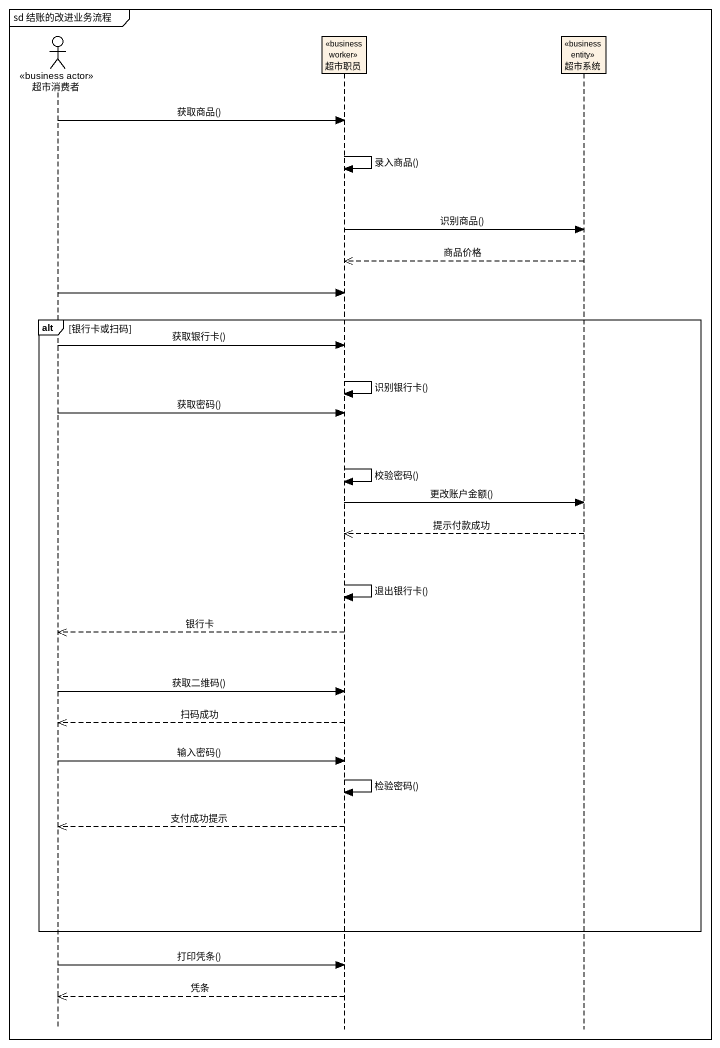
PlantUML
@startuml
mainframe sd 结账的改进业务流程
hide footbox
actor 超市消费者 <<business actor>>
participant 超市职员 <<business worker>>
participant 超市系统 <<business entity>>

超市消费者 -> 超市职员 : 获取商品()
超市职员 -> 超市职员 : 录入商品()
超市职员 -> 超市系统 : 识别商品()
超市系统 -->> 超市职员 : 商品价格
超市消费者 -> 超市职员
alt 银行卡或扫码
  超市消费者 -> 超市职员 : 获取银行卡()
  超市职员 -> 超市职员 : 识别银行卡()
  超市消费者 -> 超市职员 : 获取密码()
  超市职员 -> 超市职员 : 校验密码()
  超市职员 -> 超市系统 : 更改账户金额()
  超市系统 -->> 超市职员 : 提示付款成功
  超市职员 -> 超市职员 : 退出银行卡()
  超市职员 -->> 超市消费者 : 银行卡
  超市消费者 -> 超市职员 : 获取二维码()
  超市职员 -->> 超市消费者 : 扫码成功
  超市消费者 -> 超市职员 : 输入密码()
  超市职员 -> 超市职员 : 检验密码()
  超市职员 -->> 超市消费者 : 支付成功提示
end
超市消费者 -> 超市职员 : 打印凭条()
超市职员 -->> 超市消费者 : 凭条
@enduml
